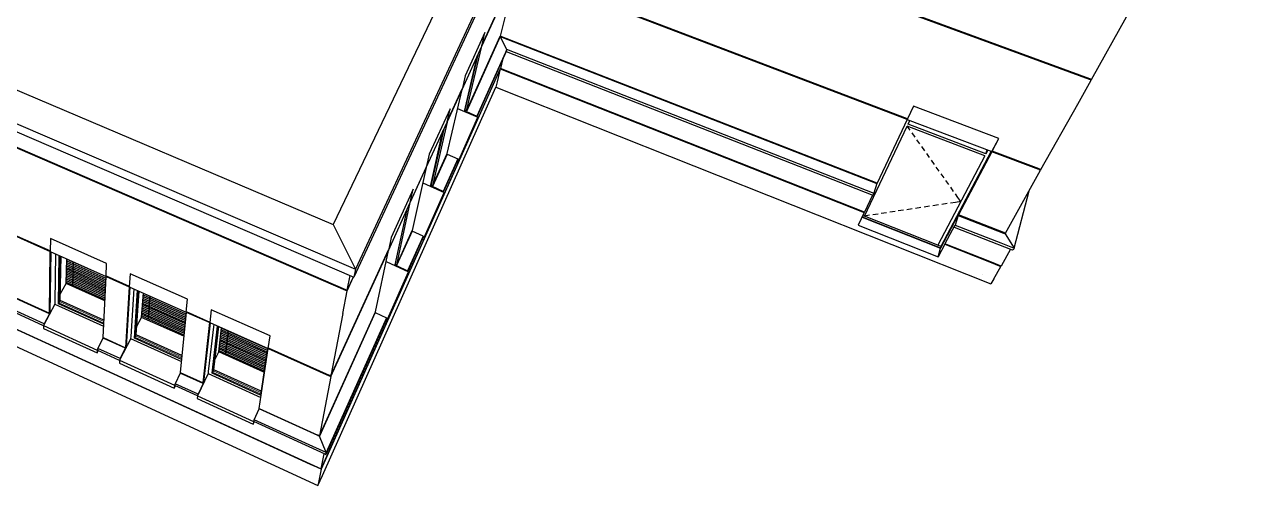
# Model space of a CAD drawing. Header units: millimetres. Extents: x 14050 to 24936, y -11631 to -4577.
# Drawn here: x 19801 to 24935, y -11145 to -9208 of the extents above; entities that cross this region are included whole.
import ezdxf

# ---------------------------------------------------------------- set-up
doc = ezdxf.new("R2010")
doc.units = ezdxf.units.MM
doc.header["$MEASUREMENT"] = 0
doc.layers.add('NewA-Ee_25_10-M_WallsExternal', color=7, linetype='Continuous')
doc.layers.add('NewA-Ee_40_20-M_GeneralFFAndEInternalFixed', color=7, linetype='Continuous')

# ---------------------------------------------------------------- blocks, each defined once
blk = doc.blocks.new('Section Elem_1_1', base_point=(19801.1, -7873.2))
at = {"layer": 'NewA-Ee_25_10-M_WallsExternal', "linetype": 'Continuous'}
for p, q in [((24071.5, -9817.6), (24226.1, -9542.1)), ((23921.9, -10084.4), (24070, -9820.4)), ((24063, -9817.7), (24064.9, -9818.4)), ((24064.6, -9815), (24064.6, -9814.9)), ((24064.6, -9815), (24066.4, -9815.7)), ((24070, -9820.4), (24064.9, -9818.4)), ((24066.4, -9815.7), (24071.5, -9817.6)), ((24070.8, -9817.3), (24070, -9820.4)), ((23959.1, -10147.3), (24021.6, -9906.7)), ((23913.8, -10084.4), (23915.5, -10085)), ((23915.2, -10081.8), (23915.2, -10081.7)), ((23917, -10082.5), (23915.2, -10081.8)), ((23915.5, -10085), (23920.5, -10087)), ((23917, -10082.5), (23921.9, -10084.4)), ((23920.5, -10087), (23921.2, -10084.2)), ((23920.5, -10087), (23959.1, -10147.3)), ((23902.4, -10125.1), (23959.1, -10147.3)), ((23944.2, -10152), (23903.9, -10222.8)), ((23954.2, -10155.9), (23951, -10154.6)), ((23959.1, -10147.3), (23954.2, -10155.9)), ((23855.3, -10205.4), (23855.2, -10205.7)), ((23855.2, -10205.7), (23903, -10224.5)), ((23902.6, -10223.3), (23855.6, -10204.8)), ((23902.7, -10222.7), (23855.9, -10204.2)), ((23856.2, -10204), (23856.2, -10203.9)), ((23856.2, -10204), (23856.2, -10203.9)), ((23903.9, -10222.8), (23856.2, -10204)), ((23825.9, -10258), (23825.8, -10258.1)), ((23873.2, -10276.8), (23903, -10224.5)), ((23902.8, -10222.6), (23902.6, -10223.3)), ((23902.6, -10223.3), (23902.7, -10222.7)), ((23903, -10224.5), (23902.6, -10223.3)), ((23902.7, -10222.7), (23903, -10222.5)), ((23903, -10224.5), (23903.5, -10222.6))]:
    blk.add_line(p, q, dxfattribs=at)
blk = doc.blocks.new('Section Elem_2_1', base_point=(19801.1, -7873.2))
at = {"layer": 'NewA-Ee_25_10-M_WallsExternal', "linetype": 'Continuous'}
for p, q in [((23509.3, -9606.9), (21867.1, -8981.7)), ((23510.6, -9604.1), (21867.8, -8978.9)), ((21799.3, -9259.2), (23381.5, -9876.6)), ((23382.7, -9874), (21800, -9256.5)), ((21825.1, -9321.5), (23364.7, -9924.9)), ((21825.5, -9311.8), (23368.9, -9916.2)), ((21799.8, -9394.7), (23329, -9998)), ((23329.3, -9997.1), (21800.1, -9393.9)), ((23329.6, -9996.6), (21800.3, -9393.3)), ((23329.8, -9996.3), (21800.4, -9393)), ((23536, -9550.5), (23510.6, -9604.1)), ((23894.4, -9686.3), (23536, -9550.5)), ((23866.3, -9739.5), (23894.4, -9686.3)), ((24063, -9817.7), (23864.8, -9742.3)), ((23866.3, -9739.5), (23866.3, -9739.4)), ((24064.6, -9815), (23866.3, -9739.5)), ((23723.3, -10010), (23913.8, -10084.4)), ((23724.9, -10006.5), (23724.4, -10006.3)), ((23915.2, -10081.8), (23724.7, -10007.5)), ((23706.9, -10059), (23951, -10154.6)), ((23707.8, -10054.4), (23708.3, -10054.6)), ((23708.1, -10053.4), (23708.4, -10053.6)), ((23708.3, -10054), (23708.5, -10054.1)), ((23708.4, -10052.8), (23708.6, -10052.8)), ((23711.5, -10050.3), (23902.4, -10125.1)), ((23914.5, -10081.5), (23913.8, -10084.4)), ((23649.8, -10146.3), (23650, -10146.3)), ((23667, -10131.4), (23855.2, -10205.7)), ((23855.6, -10204.8), (23667.3, -10130.5)), ((23855.9, -10204.2), (23667.6, -10129.9)), ((23856.2, -10204), (23667.9, -10129.7)), ((23855.6, -10204.8), (23855.2, -10205.7)), ((23855.9, -10204.2), (23855.6, -10204.8)), ((23855.9, -10204.2), (23856, -10203.9))]:
    blk.add_line(p, q, dxfattribs=at)
blk = doc.blocks.new('Section Elem_3_1', base_point=(19801.1, -7873.2))
at = {"layer": 'NewA-Ee_25_10-M_WallsExternal', "linetype": 'Continuous'}
for p, q in [((21937.6, -8693.4), (21867.8, -8978.9)), ((21721.9, -9299.2), (21867.1, -8981.7)), ((21722.6, -9296.4), (21867.8, -8978.9)), ((21867.1, -8981.7), (21800, -9256.5)), ((21799.3, -9259.2), (21657.3, -9573)), ((21657.9, -9570.4), (21800, -9256.5)), ((21827.3, -9312.5), (21799.3, -9259.2)), ((21649.1, -9573.3), (21704.6, -9337)), ((21651.3, -9570.6), (21707.9, -9329.8)), ((21827.3, -9312.5), (21701.5, -9593.2)), ((21825.1, -9321.5), (21701.9, -9596.3)), ((21825.1, -9321.5), (21827.3, -9312.5)), ((21800, -9394.8), (21047.3, -11076.4)), ((21047.6, -11074.9), (21800.4, -9393.1)), ((21800, -9394.8), (21786.4, -9449.6)), ((21799.9, -9394.3), (21800, -9394.8)), ((21809.7, -9356), (21800.4, -9393.1)), ((21576, -9618.3), (21639, -9480.6)), ((21576.6, -9615.6), (21639.6, -9477.8)), ((21651.3, -9570.6), (21650.5, -9573.9)), ((21652.8, -9571.2), (21653.9, -9568.8)), ((21657.3, -9573), (21701.5, -9593.2)), ((21700.9, -9595.9), (21701.5, -9593.2)), ((21562.3, -9648.3), (21508.7, -9885.4)), ((21506.5, -9887.9), (21559.1, -9655.3)), ((21576.2, -9752.1), (21514.8, -9887.9)), ((21515.4, -9885.3), (21576.8, -9749.5)), ((21576.2, -9752.1), (21621, -9772.8)), ((21422.3, -9953.1), (21489.3, -9806.5)), ((21621, -9772.8), (21559.9, -9909)), ((21618.9, -9781.6), (21560.4, -9912)), ((21618.9, -9781.6), (21621, -9772.8)), ((21421.7, -9955.8), (21488.7, -9809.2)), ((21507.9, -9888.6), (21508.7, -9885.4)), ((21510.3, -9886), (21511.3, -9883.6)), ((21559.9, -9909), (21514.8, -9887.9)), ((21559.9, -9909), (21559.3, -9911.5)), ((21405.2, -9991.9), (21356.6, -10217)), ((21358.1, -10217.6), (21408.3, -9985)), ((21429.7, -10076), (21364.4, -10220.3)), ((21364.9, -10217.7), (21430.2, -10073.4)), ((21475.4, -10097.6), (21410.5, -10242.3)), ((21473.4, -10106.2), (21411, -10245.3)), ((21475.4, -10097.6), (21429.7, -10076)), ((21475.4, -10097.6), (21473.4, -10106.2)), ((21087.6, -10686.5), (21329.7, -10157)), ((21088.1, -10683.9), (21330.3, -10154.3)), ((21356, -10220.1), (21356.6, -10217)), ((21358.1, -10217.6), (21357.4, -10220.8)), ((21359.8, -10218.3), (21360.8, -10216)), ((21360.3, -10215.8), (21360.3, -10215.7)), ((21364.4, -10220.3), (21410.5, -10242.3)), ((21409.9, -10244.8), (21410.5, -10242.3)), ((21274.8, -10418.1), (21039.6, -10937.9)), ((21040.1, -10935.5), (21275.3, -10415.7)), ((21137.9, -10422.7), (21088.1, -10683.9)), ((21274.8, -10418.1), (21321.5, -10440.7)), ((21319.7, -10449.2), (21066.6, -11013.9)), ((21321.5, -10440.7), (21068.1, -11005.9)), ((21319.7, -10449.2), (21321.5, -10440.7)), ((21087.6, -10686.5), (21040.1, -10935.5)), ((21080.8, -10683.4), (21082.6, -10684.2)), ((21081.3, -10680.9), (21083.1, -10681.7)), ((21082.6, -10684.2), (21087.6, -10686.5)), ((21088.1, -10683.9), (21083.1, -10681.7)), ((21034.8, -10935.7), (21033.1, -10935)), ((21035.3, -10933.4), (21033.5, -10932.6)), ((21039.6, -10937.9), (21034.8, -10935.7)), ((21040.1, -10935.5), (21035.3, -10933.4)), ((21068.1, -11005.9), (21012.9, -10980.7)), ((21068.1, -11005.9), (21039.6, -10937.9)), ((21047.6, -11074.9), (21060.2, -11011)), ((21063.5, -11012.5), (21066.6, -11013.9)), ((21066.6, -11013.9), (21068.1, -11005.9)), ((21047.3, -11076.4), (21000.8, -11055.1)), ((21001.1, -11053.6), (21047.6, -11074.9)), ((21001.2, -11054.2), (21047, -11075.2)), ((21047.3, -11076.4), (21037.7, -11125.5)), ((21047, -11074.6), (21047, -11075.2)), ((21047, -11075.2), (21047.2, -11074.7)), ((21047, -11075.2), (21047.3, -11076.4))]:
    blk.add_line(p, q, dxfattribs=at)
blk = doc.blocks.new('Section Elem_5_1', base_point=(19801.1, -7873.2))
at = {"layer": 'NewA-Ee_25_10-M_WallsExternal', "linetype": 'Continuous'}
for p, q in [((17381.6, -8785.2), (17461.2, -9069.7)), ((17489.1, -9034.1), (17504.2, -9088.9)), ((17770.8, -9158.9), (17489.1, -9034.1)), ((17461.2, -9069.7), (17504.2, -9088.9)), ((17463.5, -9070.7), (17462, -9072.6)), ((17462, -9072.6), (17538.6, -9346.4)), ((17462, -9072.6), (17505, -9091.7)), ((17504.2, -9088.9), (17504.2, -9088.8)), ((17784.2, -9213.5), (17770.8, -9158.9)), ((17784.2, -9213.5), (17889.5, -9260.4)), ((17784.9, -9216.3), (17890.2, -9263.2)), ((17876.8, -9206), (17876.8, -9206)), ((17876.8, -9206), (18292.5, -9390.3)), ((17889.5, -9260.4), (17876.8, -9206)), ((17889.6, -9260.3), (17889.5, -9260.4)), ((17957.9, -9532.7), (17895.5, -9265.5)), ((17989.9, -9665.1), (17896.8, -9266.1)), ((17512.8, -9385.7), (17539.4, -9349)), ((17554.6, -9404.7), (17512.8, -9385.7)), ((17515.4, -9394.6), (17512.8, -9385.7)), ((17557.1, -9413.6), (17515.4, -9394.6)), ((17538.6, -9346.4), (17580.3, -9365.3)), ((17539.4, -9349), (17540.7, -9347.3)), ((17581, -9367.9), (17539.4, -9349)), ((17581.7, -9363.6), (17583.7, -9364.5)), ((18292.5, -9390.3), (18302.7, -9444.2)), ((17560.6, -9409.1), (17559.7, -9408.7)), ((17562.1, -9409.7), (17560.7, -9409)), ((17562.3, -9408.8), (17561.2, -9408.3)), ((17562.3, -9408.1), (17561.7, -9407.8)), ((18302.7, -9444.2), (18439.4, -9505.1)), ((18303.2, -9447), (18439.9, -9507.8)), ((17542.5, -9468.7), (17583.8, -9487.6)), ((17543.3, -9469.6), (17543, -9470.4)), ((17584.3, -9489.4), (17543, -9470.4)), ((17543.3, -9469), (17543.3, -9469.6)), ((17543.3, -9469.6), (17584.6, -9488.5)), ((17583.9, -9487.6), (17584.6, -9487.9)), ((17851.7, -9488.4), (17953.7, -9534.8)), ((17954.3, -9537.4), (17852.3, -9491.1)), ((18862.7, -9643), (18430.1, -9451.3)), ((18430.2, -9451.3), (18430.1, -9451.3)), ((18430.1, -9451.3), (18439.4, -9505.1)), ((17626, -9509.7), (17624.7, -9509.1)), ((17928.4, -9575.1), (17826.2, -9528.5)), ((17930.6, -9583.9), (17828.5, -9537.4)), ((17955, -9533), (17957, -9533.9)), ((18439.4, -9505.1), (18439.5, -9505)), ((18444.6, -9509.9), (18489.8, -9774)), ((18513.2, -9904.8), (18445.7, -9510.4)), ((17934, -9579.3), (17933.1, -9578.9)), ((17933.6, -9577.5), (17933.5, -9577.5)), ((17935.4, -9579.8), (17934.1, -9579.2)), ((17935.7, -9578.9), (17934.6, -9578.5)), ((17935.6, -9578.2), (17935.1, -9578)), ((17852.6, -9610.8), (17953.7, -9657.1)), ((17954.2, -9658.9), (17853.1, -9612.5)), ((17853.3, -9611.7), (17954.4, -9658)), ((17989.1, -9666.3), (17979.4, -9624.7)), ((18869.1, -9696.3), (18862.7, -9643)), ((17953.8, -9657.1), (17954.4, -9657.4)), ((17964.3, -9701.6), (17954.2, -9658.9)), ((18869.1, -9696.3), (18960.1, -9736.8)), ((18869.4, -9699.1), (18960.4, -9739.6)), ((19267, -9822.2), (18954.3, -9683.6)), ((18954.3, -9683.6), (18960.1, -9736.8)), ((18353.7, -9716.3), (18486, -9776.3)), ((18486.4, -9778.9), (18354.2, -9718.9)), ((18960.1, -9736.8), (18960.2, -9736.7)), ((18964.5, -9741.3), (18992.9, -10002.3)), ((19009.2, -10143.6), (18965.5, -9741.7)), ((18461.4, -9818), (18328.9, -9757.6)), ((18462.9, -9826.7), (18330.6, -9766.4)), ((18487.2, -9774.5), (18488.9, -9775.3)), ((18349.9, -9838.6), (18480.9, -9898.7)), ((18360.4, -9893.9), (18350.2, -9840.4)), ((18481.2, -9900.4), (18350.2, -9840.4)), ((18350.5, -9839.5), (18481.5, -9899.5)), ((18466.3, -9821.9), (18465.5, -9821.5)), ((18467.5, -9822.3), (18466.3, -9821.8)), ((18467.8, -9821.4), (18466.9, -9821)), ((18467.8, -9820.8), (18467.3, -9820.5)), ((18467.6, -9820.4), (18467.5, -9820.4)), ((19270.7, -9875), (19267, -9822.2)), ((18480.9, -9898.7), (18481.5, -9898.9)), ((18481.2, -9898.5), (18481.3, -9898.5)), ((18481.2, -9900.4), (18488.6, -9942.6)), ((18505.4, -9865), (18512.4, -9906)), ((19270.7, -9875), (19909.4, -10159.3)), ((19270.9, -9877.8), (19909.3, -10162)), ((18965.5, -10047.7), (18877.5, -10007.6)), ((18901.5, -9964.9), (18989.4, -10004.8)), ((18989.7, -10007.4), (18901.8, -9967.5)), ((18990.6, -10002.9), (18992.1, -10003.6)), ((18966.5, -10056.3), (18878.5, -10016.2)), ((18969.7, -10051.3), (18969, -10051)), ((18970.7, -10051.7), (18969.7, -10051.2)), ((18971, -10050.8), (18970.2, -10050.4)), ((18971.1, -10050.1), (18970.6, -10049.9)), ((18892.2, -10087.2), (18979.2, -10127)), ((18892.4, -10088.8), (18898.9, -10141.6)), ((18979.4, -10128.7), (18892.4, -10088.8)), ((18892.7, -10088), (18979.7, -10127.8)), ((18979.2, -10127), (18979.7, -10127.3)), ((19009.2, -10143.6), (19008.3, -10143.2)), ((19289.3, -10141), (19905.5, -10420.6)), ((19905.4, -10423.1), (19289.5, -10143.5)), ((19908.4, -10417.7), (19912.3, -10163.3)), ((19909.1, -10419.4), (19913, -10163.6)), ((19883, -10465.8), (19265.9, -10184.6)), ((19880.6, -10473.2), (19266.5, -10193.1)), ((19276.1, -10263.1), (21001.1, -11053.6)), ((21000.8, -11055.1), (19276.2, -10264.7)), ((19276.5, -10263.8), (21001.2, -11054.2)), ((20143.3, -10266.1), (20240.8, -10309.5)), ((20143.4, -10263.5), (20241, -10306.9)), ((20243.4, -10310.6), (20227.7, -10562.5)), ((20228.2, -10564.3), (20244, -10310.9)), ((19905.4, -10423.1), (19883, -10465.8)), ((19906.6, -10418.6), (19907.6, -10419.1)), ((19908.4, -10420.8), (19908.4, -10417.7)), ((20480, -10416), (20579.7, -10460.4)), ((20480.3, -10413.4), (20580, -10457.8)), ((19882.9, -10468.3), (19883, -10465.8)), ((20553.9, -10710.5), (20581.9, -10461.3)), ((20554.3, -10712.3), (20582.4, -10461.5)), ((20108.9, -10568.7), (20130.9, -10525.4)), ((20224.8, -10568.1), (20130.9, -10525.4)), ((20131, -10523), (20225, -10565.6)), ((20108.5, -10577.1), (20108.9, -10568.7)), ((20200.6, -10619.1), (20108.5, -10577.1)), ((20203, -10611.6), (20108.9, -10568.7)), ((20203, -10611.6), (20224.8, -10568.1)), ((20226.1, -10563.6), (20227, -10564)), ((20227.7, -10562.5), (20227.5, -10565.7)), ((20824.3, -10569.3), (21080.8, -10683.4)), ((20824.7, -10566.7), (21081.3, -10680.9)), ((20203, -10611.6), (20202.8, -10614.1)), ((20455.2, -10672.6), (20433.8, -10716.8)), ((20551.1, -10716.2), (20455.2, -10672.6)), ((20455.4, -10670.2), (20551.4, -10713.8)), ((20433.8, -10716.8), (20433, -10725)), ((20527.5, -10768.1), (20433, -10725)), ((20529.9, -10760.6), (20433.8, -10716.8)), ((20551.1, -10716.2), (20529.9, -10760.6)), ((20552.4, -10711.7), (20553.2, -10712)), ((20553.6, -10713.7), (20553.9, -10710.5)), ((21080.8, -10683.4), (21081.8, -10681.1)), ((20529.7, -10763.1), (20529.9, -10760.6)), ((20765.8, -10868.1), (20786.5, -10823)), ((21033.1, -10935), (20786.5, -10823)), ((20786.9, -10820.6), (21033.5, -10932.6)), ((20764.6, -10876.2), (20765.8, -10868.1)), ((21063.5, -11012.5), (20764.6, -10876.2)), ((21012.9, -10980.7), (20765.8, -10868.1)), ((21033.1, -10935), (21034.1, -10932.8)), ((21000.8, -11055.1), (21001.2, -11054.2)), ((21001.2, -11054.2), (21001.3, -11053.6))]:
    blk.add_line(p, q, dxfattribs=at)
blk = doc.blocks.new('Section Elem_9_1', base_point=(19801.1, -7873.2))
at = {"layer": 'NewA-Ee_25_10-M_WallsExternal', "linetype": 'Continuous'}
h = blk.add_hatch(dxfattribs=at)
h.set_pattern_fill('Plaster_0001', color=256, style=0, pattern_type=2)
h.set_pattern_definition([(342.0084, (19801.115, -7873.172), (4.86545, 18.889636), [0, -18.388175]), (342.0084, (19812.292, -7866.567), (4.86545, 18.889636), [0, -18.388175])])
h.paths.add_polyline_path([(24762.2, -7132.4), (24282.9, -8991.3), (24289, -8993.5), (24767.4, -7134)])
h = blk.add_hatch(dxfattribs=at)
h.set_pattern_fill('Insulation_0001', color=256, style=0, pattern_type=2)
h.set_pattern_definition([(14.4714, (19801.115, -7873.17), (-67.802, 76.4986), []), (14.4714, (19787.55, -7857.87), (-67.802, 76.4986), [])])
h.paths.add_polyline_path([(24303.7, -9037), (24330, -9046.3), (24814.1, -7131.7), (24791.6, -7125), (24788.5, -7136.9), (24308.4, -9018.5)])
h = blk.add_hatch(dxfattribs=at)
h.set_pattern_fill('Structural_Concrete_0001', color=256, style=0, pattern_type=2)
h.set_pattern_definition([(341.9558, (19801.115, -7873.17), (17.1434, 68.72335), [11.12015, -55.6008]), (341.9558, (19841.406, -7849.14), (17.1434, 68.72335), [11.12015, -55.6008]), (30.8102, (19801.11, -7873.17), (-86.5875, 65.362), [7.8187, -39.0935]), (30.8102, (19864.55, -7893.84), (-86.5875, 65.362), [7.8187, -39.0935]), (117.38, (19811.69, -7876.62), (103.7309, 3.3614), [8.38895, -41.9448]), (117.38, (19875.13, -7897.28), (103.7309, 3.3614), [8.38895, -41.9448]), (341.9558, (19802.764, -7866.559), (3.29925, 13.225815), [0, -22.24031, 0, -33.36046]), (14.53245, (19813.338, -7870.003), (-12.6199, 14.223284), [0, -13.3928, 0, -22.321334])])
h.paths.add_polyline_path([(24330, -9046.3), (24309.9, -9125.8), (24423.3, -9166.4), (24913.6, -7146.9), (24817.4, -7118.5), (24814.1, -7131.7)])
h = blk.add_hatch(dxfattribs=at)
h.set_pattern_fill('Render_0001', color=256, style=0, pattern_type=2)
h.set_pattern_definition([(14.57, (19810.478, -7834.524), (-16.70949, 18.70322), [0, -15.61426, 0, -23.42139]), (105.971, (19872.354, -7854.655), (-27.60609, 2.56441), [0, -9.88604, 0, -17.07589])])
h.paths.add_polyline_path([(24928.9, -7090.5), (24423.5, -9173.7), (24431.2, -9176.4), (24935.4, -7092.4)])
for p, q in [((24928.9, -7090.5), (24424.8, -9168.3)), ((24935.4, -7092.4), (24431.2, -9176.4)), ((24762.2, -7132.4), (24638.2, -7389.8)), ((24762.2, -7132.4), (24654.2, -7551.4)), ((24928.9, -7090.5), (24925.7, -7097)), ((24913.6, -7146.9), (24423.3, -9166.4)), ((24648.9, -7571.7), (24634.5, -7627.4)), ((24633.2, -7632.5), (24284, -8987.1)), ((24309.3, -9127), (24309.9, -9125.8)), ((24309.9, -9125.8), (24423.3, -9166.4)), ((24284.1, -9438.7), (24431.2, -9176.4)), ((24423.3, -9166.4), (24422.7, -9167.5)), ((24423.5, -9173.7), (24431.2, -9176.4)), ((24226.1, -9542.1), (24282.3, -9441.8)), ((24276.9, -9439.8), (24275, -9439.1)), ((24278.6, -9436.7), (24276.7, -9436)), ((24282.3, -9441.8), (24276.9, -9439.8)), ((24278.6, -9436.7), (24284.1, -9438.7)), ((24283.2, -9438.4), (24282.3, -9441.8)), ((24218.9, -9539.3), (24218.8, -9539.4))]:
    blk.add_line(p, q, dxfattribs=at)
at = {"layer": 'NewA-Ee_25_10-M_WallsExternal', "linetype": 'Continuous', "flags": 128}
for points in [[(24768.2, -7130.9), (24767.4, -7134), (24289, -8993.5)], [(24791.6, -7125), (24788.5, -7136.9), (24308.4, -9018.5)], [(24817.4, -7118.5), (24814.1, -7131.7), (24330, -9046.3)]]:
    blk.add_lwpolyline(points, dxfattribs=at)
blk = doc.blocks.new('Section Elem_10_1', base_point=(19801.1, -7873.2))
at = {"layer": 'NewA-Ee_25_10-M_WallsExternal', "linetype": 'Continuous'}
for p, q in [((24275, -9439.1), (21964.4, -8590.4)), ((24276.7, -9436), (21965.8, -8587.4))]:
    blk.add_line(p, q, dxfattribs=at)
blk = doc.blocks.new('Section Elem_13_1', base_point=(19801.1, -7873.2))
at = {"layer": 'NewA-Ee_25_10-M_WallsExternal', "linetype": 'Continuous'}
for p, q in [((21937.6, -8693.4), (21961.1, -8597.6)), ((21156, -10327.4), (21183.3, -10268.7)), ((21156.6, -10324.4), (21168.5, -10262.3)), ((21156.6, -10324.4), (21182.6, -10268.4)), ((21137.9, -10422.7), (21156, -10327.4)), ((21150.8, -10325.1), (21148.9, -10324.3)), ((21151.3, -10322.2), (21149.5, -10321.3)), ((21156, -10327.4), (21150.8, -10325.1)), ((21151.3, -10322.2), (21156.6, -10324.4))]:
    blk.add_line(p, q, dxfattribs=at)
blk = doc.blocks.new('Section Elem_15_1', base_point=(19801.1, -7873.2))
at = {"layer": 'NewA-Ee_25_10-M_WallsExternal', "linetype": 'Continuous'}
for p, q in [((17392.9, -8475.5), (17305.3, -8568.5)), ((17405.4, -8480.8), (17392.9, -8475.5)), ((17405.4, -8480.8), (21098.2, -10048.3)), ((17305.3, -8568.5), (21191.3, -10236.5)), ((17305.3, -8568.5), (17305.6, -8569.8)), ((17305.6, -8569.8), (17318.2, -8575.2)), ((17318.2, -8575.2), (17327.8, -8609.4)), ((17327.8, -8609.4), (21184.9, -10269.4)), ((21098.2, -10048.3), (21191.3, -10236.5)), ((21191.3, -10236.5), (21184.9, -10269.4))]:
    blk.add_line(p, q, dxfattribs=at)
blk = doc.blocks.new('Section Elem_16_1', base_point=(19801.1, -7873.2))
at = {"layer": 'NewA-Ee_25_10-M_WallsExternal', "linetype": 'Continuous'}
for p, q in [((21874.6, -8426.1), (21098.2, -10048.3)), ((22012.9, -8469.2), (21191.3, -10236.5)), ((22012.9, -8469.2), (21874.6, -8426.1)), ((22004.1, -8504.8), (22012.9, -8469.2)), ((22004.1, -8504.8), (21184.9, -10269.4)), ((21184.9, -10269.3), (21184.9, -10269.4))]:
    blk.add_line(p, q, dxfattribs=at)
blk = doc.blocks.new('Section Elem_85_1', base_point=(19801.1, -7873.2))
at = {"layer": 'NewA-Ee_25_10-M_WallsExternal', "linetype": 'Continuous'}
for p, q in [((23536, -9550.5), (23509.3, -9606.8)), ((23894.4, -9686.3), (23536, -9550.5)), ((23329.9, -10012.8), (23509.8, -9634.7)), ((23509.3, -9606.9), (23382.7, -9874)), ((23509.3, -9606.8), (23510.2, -9604)), ((23510.2, -9604), (23509.3, -9606.9)), ((23509.3, -9606.8), (23864.9, -9742.2)), ((23522.4, -9652.5), (23509.7, -9634.7)), ((23509.8, -9634.7), (23509.8, -9634.6)), ((23836.2, -9759.3), (23509.8, -9634.7)), ((23513.3, -9627.3), (23520.9, -9611.2)), ((23840.1, -9751.9), (23513.3, -9627.3)), ((23542.8, -9681.3), (23530.2, -9663.6)), ((23563.2, -9710), (23550.7, -9692.4)), ((23864.9, -9742.2), (23894.4, -9686.3)), ((23583.6, -9738.7), (23571.1, -9721.1)), ((23603.9, -9767.2), (23591.4, -9749.7)), ((23649.8, -10146.3), (23863.5, -9741.6)), ((23651.6, -10139.9), (23862.2, -9741.1)), ((23724.7, -10004.9), (23863.8, -9741.7)), ((23864.8, -9742.3), (23724.7, -10007.5)), ((23840.1, -9751.9), (23844.9, -9734.6)), ((23848.5, -9735.9), (23840.1, -9751.9)), ((23864.9, -9742.2), (23864.8, -9742.3)), ((23624.1, -9795.7), (23611.7, -9778.2)), ((23644.3, -9824.1), (23631.9, -9806.7)), ((23836.2, -9759.3), (23638.7, -10134.8)), ((23836.3, -9759.2), (23836.2, -9759.3)), ((23664.4, -9852.5), (23652.1, -9835)), ((23381.5, -9876.6), (23368.9, -9916.2)), ((23382.3, -9873.9), (23381.5, -9876.6)), ((23684.5, -9880.7), (23672.2, -9863.3)), ((23704.5, -9908.9), (23692.2, -9891.5)), ((23363.9, -9924.5), (23329.8, -9996.3)), ((23368.9, -9916.2), (23364.7, -9924.9)), ((23677.8, -9960.4), (23654.9, -9963.8)), ((23711.9, -9955.2), (23692.1, -9958.2)), ((23735, -9951.8), (23711.9, -9955.2)), ((23722.7, -9934.5), (23712.2, -9919.7)), ((23735, -9951.8), (23722.7, -9934.5)), ((23329, -9998), (23303.8, -10051.1)), ((23323.2, -10010.2), (23329.9, -10012.8)), ((23329.3, -9997.1), (23329, -9998)), ((23329.6, -9996.6), (23329.3, -9997.1)), ((23329.6, -9996.6), (23329.7, -9996.3)), ((23351.5, -10009.6), (23329.9, -10012.8)), ((23638.7, -10134.8), (23329.9, -10012.8)), ((23386.9, -10004.2), (23365.1, -10007.5)), ((23422.5, -9998.9), (23400.6, -10002.2)), ((23458.3, -9993.5), (23436.2, -9996.8)), ((23494.3, -9988), (23472.1, -9991.4)), ((23530.6, -9982.6), (23508.2, -9986)), ((23567, -9977.1), (23544.6, -9980.5)), ((23603.7, -9971.6), (23581.1, -9975)), ((23640.6, -9966), (23617.9, -9969.4)), ((23724.7, -10004.9), (23678.2, -10093)), ((23723.3, -10010), (23711.5, -10050.3)), ((23724.4, -10006.3), (23723.3, -10010)), ((23725.7, -10003.7), (23724.4, -10006.3)), ((23725.7, -10003.7), (23724.7, -10007.5)), ((23707.8, -10054.4), (23667.9, -10129.7)), ((23711.5, -10050.3), (23706.9, -10059)), ((23707.6, -10056.5), (23706.9, -10059)), ((23709.2, -10052.3), (23707.6, -10056.5)), ((23708.1, -10053.4), (23707.8, -10054.4)), ((23708.4, -10052.8), (23708.1, -10053.4)), ((23709.2, -10052.3), (23708.3, -10054)), ((23708.7, -10052.6), (23708.3, -10054)), ((23708.4, -10052.8), (23708.6, -10052.5)), ((23708.6, -10052.5), (23708.7, -10052.6)), ((23677.3, -10094.7), (23649.4, -10147.5)), ((23678.2, -10093), (23677.3, -10094.7)), ((23638.7, -10134.8), (23638.8, -10134.7)), ((23638.7, -10134.8), (23651.6, -10139.9)), ((23667, -10131.4), (23639.1, -10184)), ((23639.1, -10184), (23649.4, -10147.5)), ((23651.6, -10139.9), (23649.8, -10146.3)), ((23667.3, -10130.5), (23667, -10131.4)), ((23667.6, -10129.9), (23667.3, -10130.5)), ((23667.6, -10129.9), (23667.8, -10129.5)), ((23667.8, -10129.5), (23667.9, -10129.7))]:
    blk.add_line(p, q, dxfattribs=at)
blk = doc.blocks.new('Section Elem_127_1', base_point=(19801.1, -7873.2))
at = {"layer": 'NewA-Ee_25_10-M_WallsExternal', "linetype": 'Continuous'}
for p, q in [((21735.4, -9242.1), (21652.1, -9423.9)), ((21722, -9299.2), (21735.4, -9242.1)), ((21639, -9480.6), (21722, -9299.2)), ((21657.9, -9570.4), (21721.9, -9299.2)), ((21652.1, -9423.9), (21639, -9480.6)), ((21576.8, -9749.5), (21639, -9480.6)), ((21639, -9480.6), (21638.5, -9480.3)), ((21638.5, -9480.4), (21639, -9480.6)), ((21620.5, -9560.8), (21705.4, -9597.8)), ((21625, -9777.4), (21705.4, -9597.8)), ((21652.8, -9571.2), (21653.5, -9568.6)), ((21657.3, -9573), (21652.8, -9571.2)), ((21653.5, -9568.6), (21657.9, -9570.4)), ((21705.4, -9597.8), (21702.3, -9610.4)), ((21622, -9789.9), (21702.3, -9610.4)), ((21575.8, -9751.9), (21576.2, -9752.1)), ((21622, -9789.9), (21616.2, -9787.5)), ((21620.4, -9775.4), (21625, -9777.4)), ((21625, -9777.4), (21622, -9789.9))]:
    blk.add_line(p, q, dxfattribs=at)
blk = doc.blocks.new('Section Elem_128_1', base_point=(19801.1, -7873.2))
at = {"layer": 'NewA-Ee_25_10-M_WallsExternal', "linetype": 'Continuous'}
for p, q in [((21588.8, -9562), (21501.1, -9753.4)), ((21576, -9618.3), (21588.8, -9562)), ((21488.7, -9809.1), (21576, -9618.3)), ((21576, -9618.3), (21515.4, -9885.3)), ((21501.1, -9753.4), (21488.7, -9809.1)), ((21488.7, -9809.2), (21430.2, -10073.4)), ((21488.7, -9809.1), (21488.2, -9808.9)), ((21488.7, -9809.2), (21488.2, -9809)), ((21474.5, -9873.6), (21564, -9913.6)), ((21510.9, -9883.4), (21510.3, -9886)), ((21510.3, -9886), (21514.8, -9887.9)), ((21515.4, -9885.3), (21510.9, -9883.4)), ((21476.7, -10114.5), (21561, -9926)), ((21479.5, -10102.2), (21564, -9913.6)), ((21564, -9913.6), (21561, -9926)), ((21429.7, -10076), (21429.2, -10075.8)), ((21476.7, -10114.5), (21470.8, -10112)), ((21474.8, -10100.1), (21479.5, -10102.2)), ((21479.5, -10102.2), (21476.7, -10114.5))]:
    blk.add_line(p, q, dxfattribs=at)
blk = doc.blocks.new('Section Elem_129_1', base_point=(19801.1, -7873.2))
at = {"layer": 'NewA-Ee_25_10-M_WallsExternal', "linetype": 'Continuous'}
for p, q in [((21433.7, -9900.4), (21341.2, -10102.3)), ((21421.7, -9955.7), (21433.7, -9900.4)), ((21329.7, -10156.9), (21421.7, -9955.7)), ((21364.9, -10217.7), (21421.7, -9955.8)), ((21341.2, -10102.3), (21329.7, -10156.9)), ((21275.3, -10415.7), (21329.7, -10157)), ((21329.1, -10156.7), (21329.7, -10157)), ((21329.7, -10156.9), (21329.2, -10156.7)), ((21319.9, -10203.6), (21414.6, -10247)), ((21359.8, -10218.3), (21360.3, -10215.8)), ((21360.3, -10215.8), (21364.9, -10217.7)), ((21323.1, -10457.4), (21411.9, -10259.1)), ((21325.8, -10445.4), (21414.6, -10247)), ((21364.4, -10220.3), (21359.8, -10218.3)), ((21414.6, -10247), (21411.9, -10259.1)), ((21274.3, -10417.9), (21274.8, -10418.1)), ((21323.1, -10457.4), (21317.1, -10454.8)), ((21321, -10443.2), (21325.8, -10445.4)), ((21325.8, -10445.4), (21323.1, -10457.4))]:
    blk.add_line(p, q, dxfattribs=at)
blk = doc.blocks.new('Section Elem_130_1', base_point=(19801.1, -7873.2))
at = {"layer": 'NewA-Ee_25_10-M_WallsExternal', "linetype": 'Continuous'}
for p, q in [((20585.7, -10406.8), (20579.7, -10460.3)), ((20585.7, -10406.8), (20585.7, -10406.7)), ((20832.3, -10516.1), (20585.7, -10406.8)), ((20551.4, -10713.8), (20579.7, -10460.4)), ((20595.6, -10467.4), (20573, -10665.7)), ((20579.7, -10460.3), (20824.3, -10569.2)), ((20579.7, -10460.4), (20579.7, -10460.3)), ((20588.7, -10672.8), (20611.8, -10474.6)), ((20595.6, -10658.8), (20616.9, -10476.9)), ((20616.8, -10583.5), (20628.9, -10482.2)), ((20824.3, -10569.2), (20832.3, -10516.1)), ((20832.3, -10516.1), (20832.3, -10516.1)), ((20786.9, -10820.6), (20824.3, -10569.3)), ((20821.4, -10567.9), (20792.2, -10764.8)), ((20824.3, -10569.2), (20825.4, -10567)), ((20824.3, -10569.3), (20825.4, -10567)), ((20600.6, -10616.3), (20616.8, -10583.5)), ((20806.5, -10668.6), (20616.8, -10583.5)), ((20572.6, -10674.2), (20527.5, -10767.5)), ((20573, -10665.7), (20572, -10674)), ((20572.1, -10673.9), (20572, -10674)), ((20572, -10674), (20793.8, -10774.3)), ((20595.6, -10658.8), (20588.7, -10672.8)), ((20792.2, -10764.8), (20588.7, -10672.8)), ((20794.6, -10748.6), (20595.6, -10658.8)), ((20553.2, -10712), (20551.1, -10716.2)), ((20551.4, -10713.8), (20553.5, -10709.6)), ((20553.2, -10712), (20553.5, -10709.6)), ((20527.5, -10767.5), (20526.3, -10779.2)), ((20526.3, -10779.2), (20761.6, -10886.6)), ((20527.5, -10767.5), (20763.3, -10875)), ((20786.5, -10823), (20787.5, -10820.9)), ((20763.3, -10875), (20761.6, -10886.6)), ((20761.6, -10886.6), (20766.2, -10877)), ((20765.4, -10870.5), (20763.3, -10875))]:
    blk.add_line(p, q, dxfattribs=at)
at = {"layer": 'NewA-Ee_25_10-M_WallsExternal', "color": 44, "linetype": 'Continuous', "lineweight": 13}
for p, q in [((20613.3, -10475.3), (20590.7, -10668.6)), ((20615.4, -10476.2), (20593.5, -10663)), ((20590.7, -10668.6), (20792.9, -10759.9)), ((20593.5, -10663), (20793.9, -10753.5))]:
    blk.add_line(p, q, dxfattribs=at)
blk = doc.blocks.new('Section Elem_131_1', base_point=(19801.1, -7873.2))
at = {"layer": 'NewA-Ee_25_10-M_WallsExternal', "linetype": 'Continuous'}
for p, q in [((20244.1, -10255.4), (20240.8, -10309.5)), ((20485.2, -10362.3), (20244.1, -10255.4)), ((20240.8, -10309.5), (20225, -10565.6)), ((20240.8, -10309.5), (20480, -10416)), ((20240.8, -10309.5), (20240.8, -10309.5)), ((20260, -10318), (20247, -10518.4)), ((20262.4, -10525.3), (20275.8, -10325)), ((20269.6, -10511.6), (20282, -10327.8)), ((20292.9, -10438.2), (20300.1, -10335.9)), ((20480, -10416), (20485.2, -10362.3)), ((20485.2, -10362.3), (20485.2, -10362.2)), ((20480, -10416), (20455.4, -10670.2)), ((20480, -10416), (20481.1, -10413.8)), ((20481.2, -10413.8), (20480, -10416)), ((20481.1, -10413.9), (20481.1, -10413.9)), ((20271.8, -10478.4), (20292.9, -10438.2)), ((20470.2, -10517.7), (20292.9, -10438.2)), ((20247, -10518.4), (20246.5, -10526.7)), ((20269.6, -10511.6), (20262.4, -10525.3)), ((20460.8, -10615), (20262.4, -10525.3)), ((20462.3, -10598.6), (20269.6, -10511.6)), ((20247.2, -10527.1), (20200.6, -10618.4)), ((20224.8, -10568.1), (20227, -10564)), ((20227.1, -10561.5), (20225, -10565.6)), ((20227.1, -10561.5), (20227, -10564)), ((20246.5, -10526.7), (20460, -10623.3)), ((20246.5, -10526.7), (20246.5, -10526.7)), ((20200.6, -10618.4), (20199.9, -10630.3)), ((20200.6, -10618.4), (20431.4, -10723.7)), ((20199.9, -10630.3), (20430.3, -10735.4)), ((20456.2, -10670.6), (20455.2, -10672.6)), ((20431.4, -10723.7), (20430.3, -10735.4)), ((20430.3, -10735.4), (20435, -10726)), ((20433.6, -10719.2), (20431.4, -10723.7))]:
    blk.add_line(p, q, dxfattribs=at)
at = {"layer": 'NewA-Ee_25_10-M_WallsExternal', "color": 44, "linetype": 'Continuous', "lineweight": 13}
for p, q in [((20277.6, -10325.9), (20264.5, -10521.2)), ((20280.1, -10327), (20267.4, -10515.7)), ((20264.5, -10521.2), (20461.2, -10610.1)), ((20267.4, -10515.7), (20461.9, -10603.5))]:
    blk.add_line(p, q, dxfattribs=at)
blk = doc.blocks.new('Section Elem_132_1', base_point=(19801.1, -7873.2))
at = {"layer": 'NewA-Ee_25_10-M_WallsExternal', "linetype": 'Continuous'}
for p, q in [((19910.1, -10107.3), (19909.3, -10161.9)), ((20145.9, -10211.8), (19910.1, -10107.3)), ((19905.5, -10420.6), (19909.3, -10162)), ((19909.3, -10161.9), (20143.3, -10266.1)), ((19909.3, -10162), (19909.4, -10161.9)), ((19931.6, -10171.8), (19928, -10374.2)), ((19943, -10381), (19947.1, -10178.7)), ((19950.4, -10367.6), (19954.3, -10182)), ((19975.8, -10295.9), (19978.3, -10192.6)), ((20143.3, -10266.1), (20145.9, -10211.8)), ((20145.9, -10211.8), (20145.9, -10211.8)), ((20131, -10523), (20143.3, -10266.1)), ((20143.3, -10266.1), (20144.5, -10263.9)), ((20143.3, -10266.1), (20144.5, -10263.9)), ((19951, -10340.8), (19975.8, -10295.9)), ((20138.4, -10368.9), (19975.8, -10295.9)), ((19950.4, -10367.6), (19943, -10381)), ((20134.5, -10450.6), (19950.4, -10367.6)), ((19928.6, -10383), (19880.6, -10472.5)), ((19907.6, -10419.1), (19905.4, -10423.1)), ((19905.5, -10420.6), (19907.7, -10416.6)), ((19907.6, -10419.1), (19907.7, -10416.6)), ((19928, -10374.2), (19927.8, -10382.6)), ((19927.8, -10382.6), (20133.3, -10475.5)), ((20133.7, -10467.2), (19943, -10381)), ((19880.6, -10472.5), (19880.5, -10484.5)), ((19880.6, -10472.5), (20106.5, -10575.5)), ((19880.5, -10484.5), (20106, -10587.4)), ((20130.9, -10525.4), (20132, -10523.4)), ((20106.5, -10575.5), (20106, -10587.4)), ((20108.8, -10571.2), (20106.5, -10575.5)), ((20106, -10587.4), (20110.9, -10578.2))]:
    blk.add_line(p, q, dxfattribs=at)
at = {"layer": 'NewA-Ee_25_10-M_WallsExternal', "color": 44, "linetype": 'Continuous', "lineweight": 13}
for p, q in [((19949.3, -10179.7), (19945.2, -10377)), ((19952.2, -10181), (19948.2, -10371.6)), ((19948.2, -10371.6), (20134.3, -10455.6)), ((19945.2, -10377), (20133.9, -10462.2))]:
    blk.add_line(p, q, dxfattribs=at)
blk = doc.blocks.new('Section Elem_144_1', base_point=(19801.1, -7873.2))
at = {"layer": 'NewA-Ee_25_10-M_WallsExternal', "linetype": 'Continuous'}
for p, q in [((15662.8, -8670.3), (21033.9, -11144.7)), ((21033.9, -11144.7), (21052.6, -11102.9)), ((21037.7, -11125.5), (21033.9, -11144.7))]:
    blk.add_line(p, q, dxfattribs=at)
blk = doc.blocks.new('Section Elem_145_1', base_point=(19801.1, -7873.2))
at = {"layer": 'NewA-Ee_25_10-M_WallsExternal', "linetype": 'Continuous'}
blk.add_line((21052.6, -11102.9), (21781.1, -9470.9), dxfattribs=at)
blk = doc.blocks.new('Section Elem_146_1', base_point=(19801.1, -7873.2))
at = {"layer": 'NewA-Ee_25_10-M_WallsExternal', "linetype": 'Continuous'}
for p, q in [((21786.4, -9449.6), (21781, -9471)), ((21781, -9471), (23861.5, -10297.3)), ((23303.8, -10051.1), (23639.1, -10184)), ((23319.9, -10017.2), (23649.4, -10147.5)), ((23320.4, -10016.1), (23649.8, -10146.3)), ((23873.2, -10276.8), (23861.5, -10297.3))]:
    blk.add_line(p, q, dxfattribs=at)
blk = doc.blocks.new('Section Elem_150_1', base_point=(19801.1, -7873.2))
at = {"layer": 'NewA-Ee_25_10-M_WallsExternal', "linetype": 'Continuous'}
for p, q in [((17333, -8611.6), (17351.8, -8678.7)), ((17351.8, -8678.7), (21149.5, -10321.3)), ((17354.5, -8679.9), (17352.7, -8681.9)), ((17352.7, -8681.9), (17381.6, -8785.2)), ((17352.7, -8681.9), (21148.9, -10324.3)), ((21148.9, -10324.3), (21150.1, -10321.6))]:
    blk.add_line(p, q, dxfattribs=at)
blk = doc.blocks.new('Section Elem_196_1', base_point=(19801.1, -7873.2))
at = {"layer": 'NewA-Ee_40_20-M_GeneralFFAndEInternalFixed', "linetype": 'Continuous'}
for p, q in [((19977.8, -10214.4), (20142.3, -10287.7)), ((19978, -10207.5), (20142.6, -10280.8)), ((19978.1, -10200.5), (20142.9, -10273.9)), ((19978.3, -10193.6), (20143.3, -10267)), ((20006.2, -10217.9), (20006.4, -10213.1)), ((20006.4, -10210.9), (20006.6, -10206.2)), ((20006.8, -10218.1), (20007, -10213.4)), ((20007, -10211.2), (20007.2, -10206.4)), ((19976.4, -10269.4), (20139.7, -10342.4)), ((19976.6, -10262.5), (20140, -10335.7)), ((19976.8, -10255.7), (20140.3, -10328.8)), ((19976.9, -10248.9), (20140.6, -10322)), ((19977.1, -10242), (20141, -10315.2)), ((19977.3, -10235.1), (20141.3, -10308.4)), ((19977.4, -10228.2), (20141.6, -10301.5)), ((19977.6, -10221.3), (20141.9, -10294.6)), ((20004.7, -10272.9), (20004.8, -10268.2)), ((20004.9, -10266.1), (20005, -10261.4)), ((20005.1, -10259.2), (20005.2, -10254.5)), ((20005.3, -10252.4), (20005.4, -10247.7)), ((20005.3, -10273.2), (20005.4, -10268.5)), ((20005.5, -10245.5), (20005.6, -10240.8)), ((20005.5, -10266.3), (20005.6, -10261.7)), ((20005.6, -10238.6), (20005.8, -10233.9)), ((20005.7, -10259.5), (20005.8, -10254.8)), ((20005.8, -10231.7), (20006, -10227)), ((20005.9, -10252.6), (20006, -10247.9)), ((20006, -10224.8), (20006.2, -10220)), ((20006.1, -10245.8), (20006.2, -10241)), ((20006.3, -10238.9), (20006.4, -10234.1)), ((20006.4, -10232), (20006.6, -10227.2)), ((20006.6, -10225.1), (20006.8, -10220.3)), ((19975.9, -10289.8), (20138.7, -10362.7)), ((19976.1, -10283), (20139, -10356)), ((19976.3, -10276.2), (20139.3, -10349.2)), ((20003.8, -10304.6), (20003.8, -10302.3)), ((20003.8, -10304.6), (20003.8, -10304.9)), ((20003.8, -10304.9), (20004.1, -10305)), ((20003.9, -10300.1), (20004, -10295.5)), ((20004.1, -10293.3), (20004.2, -10288.7)), ((20004.1, -10305), (20004.4, -10304.8)), ((20004.3, -10286.5), (20004.4, -10281.9)), ((20004.4, -10304.8), (20004.4, -10302.5)), ((20004.5, -10279.7), (20004.6, -10275.1)), ((20004.5, -10300.4), (20004.6, -10295.8)), ((20004.7, -10293.6), (20004.8, -10289)), ((20004.9, -10286.8), (20005, -10282.2)), ((20005.1, -10280), (20005.2, -10275.3))]:
    blk.add_line(p, q, dxfattribs=at)
blk = doc.blocks.new('Section Elem_197_1', base_point=(19801.1, -7873.2))
at = {"layer": 'NewA-Ee_40_20-M_GeneralFFAndEInternalFixed', "linetype": 'Continuous'}
for p, q in [((20297.6, -10371.1), (20476.6, -10451)), ((20298.1, -10364.3), (20477.3, -10444.2)), ((20298.6, -10357.4), (20477.9, -10437.4)), ((20299.1, -10350.6), (20478.6, -10430.6)), ((20299.6, -10343.7), (20479.3, -10423.7)), ((20300, -10336.8), (20479.9, -10416.9)), ((20326.8, -10374.8), (20327.1, -10370.2)), ((20327.3, -10368), (20327.6, -10363.3)), ((20327.4, -10375.1), (20327.7, -10370.4)), ((20327.8, -10361.1), (20328.1, -10356.4)), ((20327.9, -10368.3), (20328.2, -10363.6)), ((20328.3, -10354.3), (20328.7, -10349.5)), ((20328.4, -10361.4), (20328.8, -10356.7)), ((20328.9, -10354.5), (20329.3, -10349.8)), ((20294.3, -10418.6), (20472.1, -10498.3)), ((20294.8, -10411.9), (20472.7, -10491.6)), ((20295.2, -10405.1), (20473.4, -10484.8)), ((20295.7, -10398.4), (20474, -10478.1)), ((20296.2, -10391.6), (20474.7, -10471.4)), ((20296.7, -10384.8), (20475.3, -10464.6)), ((20297.1, -10378), (20476, -10457.8)), ((20323.2, -10422.4), (20323.6, -10417.8)), ((20323.7, -10415.7), (20324.1, -10411)), ((20323.8, -10422.7), (20324.2, -10418.1)), ((20324.2, -10408.9), (20324.6, -10404.3)), ((20324.3, -10415.9), (20324.7, -10411.3)), ((20324.7, -10402.1), (20325.1, -10397.5)), ((20324.8, -10409.2), (20325.2, -10404.5)), ((20325.2, -10395.3), (20325.6, -10390.7)), ((20325.4, -10402.4), (20325.7, -10397.7)), ((20325.8, -10388.5), (20326.1, -10383.8)), ((20325.9, -10395.6), (20326.2, -10390.9)), ((20326.3, -10381.7), (20326.6, -10377)), ((20326.4, -10388.8), (20326.7, -10384.1)), ((20326.9, -10382), (20327.2, -10377.3)), ((20293.3, -10432.1), (20470.8, -10511.7)), ((20293.8, -10425.4), (20471.4, -10505)), ((20321.4, -10447), (20321.6, -10444.7)), ((20321.4, -10447), (20321.4, -10447.3)), ((20321.4, -10447.3), (20321.7, -10447.5)), ((20321.7, -10442.6), (20322.1, -10438)), ((20321.7, -10447.5), (20322, -10447.3)), ((20322, -10447.3), (20322.2, -10445)), ((20322.2, -10435.9), (20322.6, -10431.3)), ((20322.3, -10442.9), (20322.7, -10438.3)), ((20322.7, -10429.2), (20323.1, -10424.6)), ((20322.8, -10436.2), (20323.2, -10431.6)), ((20323.3, -10429.4), (20323.7, -10424.8))]:
    blk.add_line(p, q, dxfattribs=at)
blk = doc.blocks.new('Section Elem_198_1', base_point=(19801.1, -7873.2))
at = {"layer": 'NewA-Ee_40_20-M_GeneralFFAndEInternalFixed', "linetype": 'Continuous'}
for p, q in [((20623.9, -10523.9), (20815.3, -10609.3)), ((20624.7, -10517.1), (20816.3, -10602.6)), ((20625.5, -10510.4), (20817.3, -10595.9)), ((20626.3, -10503.6), (20818.3, -10589.2)), ((20627.1, -10496.8), (20819.3, -10582.4)), ((20628, -10490), (20820.3, -10575.6)), ((20628.8, -10483.1), (20821.3, -10568.8)), ((20653.8, -10527.8), (20654.4, -10523.2)), ((20654.4, -10528.1), (20655, -10523.5)), ((20654.6, -10521.1), (20655.2, -10516.4)), ((20655.3, -10521.4), (20655.8, -10516.7)), ((20655.5, -10514.3), (20656, -10509.7)), ((20656.1, -10514.6), (20656.7, -10509.9)), ((20656.3, -10507.5), (20656.9, -10502.9)), ((20656.9, -10507.8), (20657.5, -10503.1)), ((20657.2, -10500.7), (20657.7, -10496)), ((20657.8, -10501), (20658.4, -10496.3)), ((20617.5, -10577.5), (20807.4, -10662.6)), ((20618.3, -10570.8), (20808.3, -10656)), ((20619.1, -10564.2), (20809.3, -10649.4)), ((20619.9, -10557.5), (20810.3, -10642.7)), ((20620.7, -10550.8), (20811.3, -10636.1)), ((20621.5, -10544.1), (20812.3, -10629.4)), ((20622.3, -10537.4), (20813.3, -10622.7)), ((20623.1, -10530.6), (20814.3, -10616)), ((20647.2, -10581.5), (20647.7, -10577)), ((20647.8, -10581.8), (20648.4, -10577.3)), ((20648, -10574.8), (20648.6, -10570.3)), ((20648.6, -10575.1), (20649.2, -10570.6)), ((20648.8, -10568.2), (20649.4, -10563.6)), ((20649.4, -10568.5), (20650, -10563.9)), ((20649.6, -10561.5), (20650.2, -10556.9)), ((20650.3, -10561.8), (20650.8, -10557.2)), ((20650.5, -10554.8), (20651, -10550.2)), ((20651.1, -10555.1), (20651.7, -10550.5)), ((20651.3, -10548.1), (20651.9, -10543.5)), ((20651.9, -10548.4), (20652.5, -10543.8)), ((20652.1, -10541.3), (20652.7, -10536.7)), ((20652.8, -10541.6), (20653.3, -10537)), ((20653, -10534.6), (20653.5, -10530)), ((20653.6, -10534.9), (20654.2, -10530.3)), ((20645.8, -10592.5), (20646.1, -10590.3)), ((20645.8, -10592.5), (20645.9, -10592.8)), ((20645.9, -10592.8), (20646.2, -10593)), ((20646.2, -10593), (20646.4, -10592.8)), ((20646.4, -10588.2), (20646.9, -10583.6)), ((20646.4, -10592.8), (20646.7, -10590.6)), ((20647, -10588.4), (20647.5, -10583.9))]:
    blk.add_line(p, q, dxfattribs=at)

msp = doc.modelspace()

# ---------------------------------------------------------------- block references
at = {"layer": 'NewA-Ee_25_10-M_WallsExternal', "lineweight": 0}
for name in ['Section Elem_10_1', 'Section Elem_9_1', 'Section Elem_16_1', 'Section Elem_15_1', 'Section Elem_150_1', 'Section Elem_13_1', 'Section Elem_144_1', 'Section Elem_3_1', 'Section Elem_5_1', 'Section Elem_2_1', 'Section Elem_127_1', 'Section Elem_145_1', 'Section Elem_146_1', 'Section Elem_85_1', 'Section Elem_1_1', 'Section Elem_128_1', 'Section Elem_129_1', 'Section Elem_132_1', 'Section Elem_131_1', 'Section Elem_130_1']:
    msp.add_blockref(name, (19801.1, -7873.2), dxfattribs=at)
at = {"layer": 'NewA-Ee_40_20-M_GeneralFFAndEInternalFixed', "lineweight": 0}
for name in ['Section Elem_196_1', 'Section Elem_197_1', 'Section Elem_198_1']:
    msp.add_blockref(name, (19801.1, -7873.2), dxfattribs=at)

doc.saveas('drawing.dxf')
